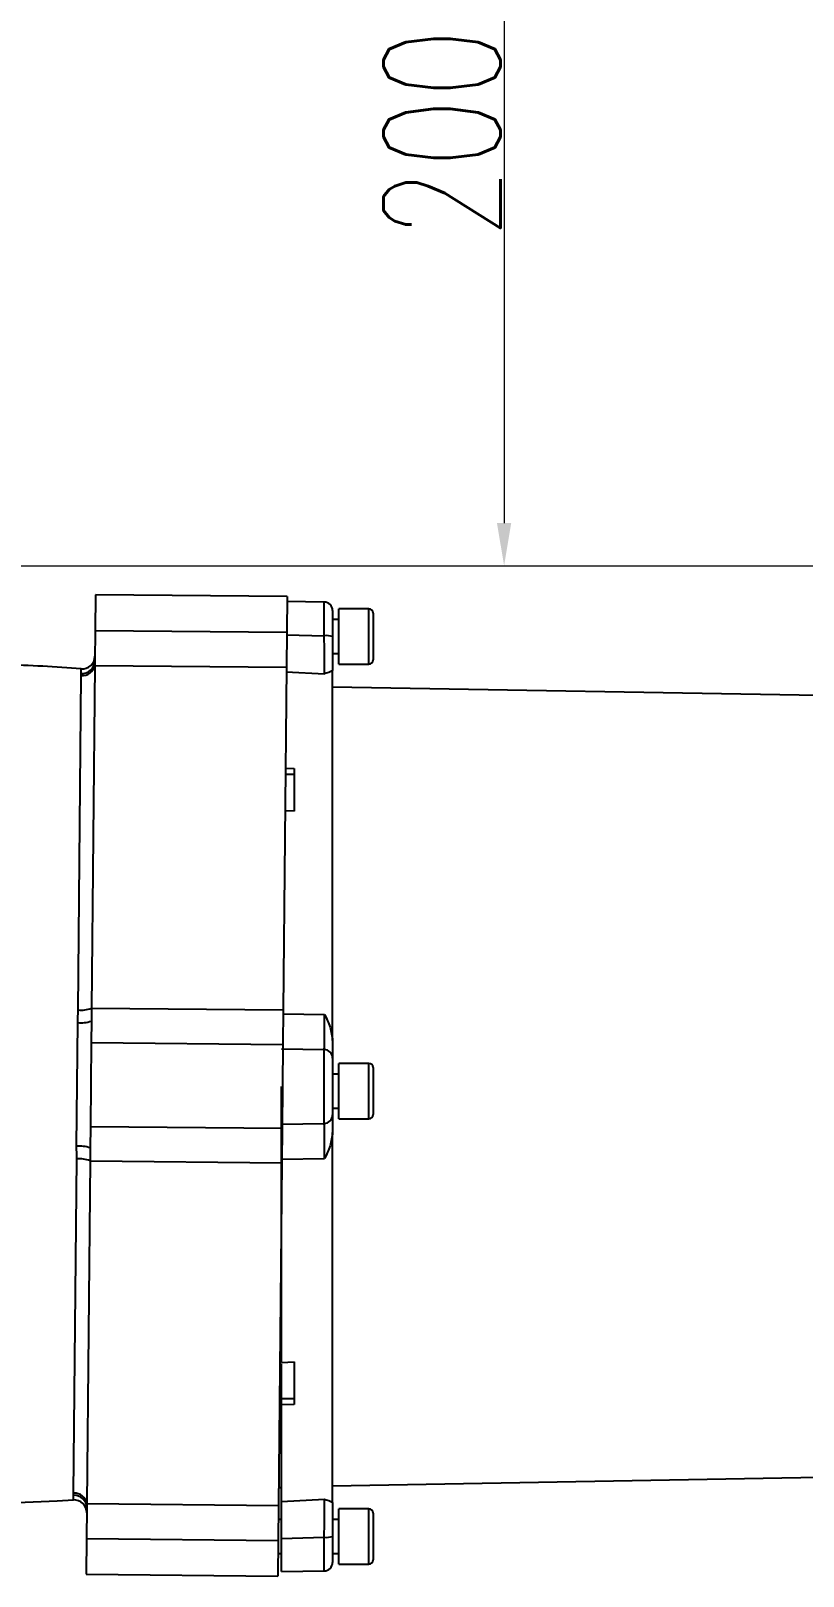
# Model space of a CAD drawing. Header units: millimetres. Extents: x 2055 to 5101, y 917 to 3070.
# Drawn here: x 3643.1 to 3824.4, y 1320.5 to 1683.2 of the extents above; entities that cross this region are included whole.
import ezdxf

# ---------------------------------------------------------------- set-up
doc = ezdxf.new("R2010")
doc.units = ezdxf.units.MM
doc.layers.add('AM_5', color=3, linetype='Continuous', lineweight=25)
doc.styles.add('SLDTEXTSTYLE1', font='txt.shx', dxfattribs={"width": 0.7, "bigfont": 'gbcbig.shx'})
doc.dimstyles.new('SLDDIMSTYLE12$0', dxfattribs={"dimtxt": 12, "dimasz": 10, "dimexe": 0, "dimexo": 0.0625, "dimgap": 0.875, "dimtad": 1, "dimdec": 1, "dimlfac": 1.8, "dimrnd": 1e-09, "dimzin": 12, "dimdsep": 46, "dimtxsty": 'SLDTEXTSTYLE1', "dimcen": 0.09, "dimdle": 8.16, "dimclrd": 3, "dimclre": 3, "dimadec": 0, "dimazin": 3, "dimtfac": 1, "dimtdec": 1, "dimtofl": 0, "dimtmove": 0, "dimatfit": 3, "dimfxl": 0, "dimfrac": 2, "dimtolj": 1, "dimlwd": 5, "dimlwe": 5, "dimarcsym": 0})

# ---------------------------------------------------------------- blocks, each defined once
blk = doc.blocks.new('*D67')
at = {"layer": 'AM_5', "color": 3, "lineweight": 5, "transparency": 16777216}
blk.add_line((3463.26, 1557.75), (3463.26, 1996.8), dxfattribs=at)
at = {"layer": 'AM_5', "color": 3, "linetype": 'Continuous', "lineweight": 5, "transparency": 16777216}
for p, q in [((3473.26, 1996.8), (3863.56, 1996.8)), ((3873.56, 1522.02), (3873.56, 1996.8))]:
    blk.add_line(p, q, dxfattribs=at)
at = {"layer": 'AM_5', "color": 3, "transparency": 16777216}
for points in [[(3473.26, 1998.46), (3473.26, 1995.13), (3463.26, 1996.8)], [(3863.56, 1998.46), (3863.56, 1995.13), (3873.56, 1996.8)]]:
    blk.add_solid(points, dxfattribs=at)
at = {"layer": 'Defpoints', "color": 0, "transparency": 16777216}
for p in [(3873.56, 1996.8), (3463.26, 1557.69), (3873.56, 1521.96)]:
    blk.add_point(p, dxfattribs=at)
at = {"layer": 'AM_5', "color": 0, "transparency": 16777216, "insert": (3668.41, 2011.39), "char_height": 12, "attachment_point": 5, "style": 'SLDTEXTSTYLE1'}
blk.add_mtext('\\A1;{\\H2.28571x;410}', dxfattribs=at)
blk = doc.blocks.new('*D71')
at = {"layer": 'AM_5', "color": 3, "lineweight": 5, "transparency": 16777216}
blk.add_line((3777.44, 1989.19), (3850.23, 1989.19), dxfattribs=at)
at = {"layer": 'AM_5', "color": 3, "linetype": 'Continuous', "lineweight": 5, "transparency": 16777216}
for p, q in [((3850.23, 1979.19), (3850.23, 1567.69)), ((3463.32, 1557.69), (3850.23, 1557.69))]:
    blk.add_line(p, q, dxfattribs=at)
at = {"layer": 'AM_5', "color": 3, "transparency": 16777216}
for points in [[(3848.56, 1979.19), (3851.89, 1979.19), (3850.23, 1989.19)], [(3848.56, 1567.69), (3851.89, 1567.69), (3850.23, 1557.69)]]:
    blk.add_solid(points, dxfattribs=at)
at = {"layer": 'Defpoints', "color": 0, "transparency": 16777216}
for p in [(3777.38, 1989.19), (3463.26, 1557.69), (3850.23, 1557.69)]:
    blk.add_point(p, dxfattribs=at)
at = {"layer": 'AM_5', "color": 0, "transparency": 16777216, "insert": (3835.64, 1800.84), "char_height": 12, "attachment_point": 5, "rotation": 90, "style": 'SLDTEXTSTYLE1'}
blk.add_mtext('\\A1;{\\H2.28571x;430}', dxfattribs=at)
blk = doc.blocks.new('*D72')
at = {"layer": 'AM_5', "color": 3, "lineweight": 5, "transparency": 16777216}
blk.add_line((3816.52, 1760.64), (3754.17, 1760.64), dxfattribs=at)
at = {"layer": 'AM_5', "color": 3, "linetype": 'Continuous', "lineweight": 5, "transparency": 16777216}
for p, q in [((3754.17, 1750.64), (3754.17, 1567.69)), ((3463.32, 1557.69), (3754.17, 1557.69))]:
    blk.add_line(p, q, dxfattribs=at)
at = {"layer": 'AM_5', "color": 3, "transparency": 16777216}
for points in [[(3752.5, 1750.64), (3755.84, 1750.64), (3754.17, 1760.64)], [(3752.5, 1567.69), (3755.84, 1567.69), (3754.17, 1557.69)]]:
    blk.add_solid(points, dxfattribs=at)
at = {"layer": 'Defpoints', "color": 0, "transparency": 16777216}
for p in [(3816.59, 1760.64), (3463.26, 1557.69), (3754.17, 1557.69)]:
    blk.add_point(p, dxfattribs=at)
at = {"layer": 'AM_5', "color": 0, "transparency": 16777216, "insert": (3739.58, 1659.16), "char_height": 12, "attachment_point": 5, "rotation": 90, "style": 'SLDTEXTSTYLE1'}
blk.add_mtext('\\A1;{\\H2.28571x;200}', dxfattribs=at)

msp = doc.modelspace()

# ---------------------------------------------------------------- linework, layer by layer
at = {"color": 7, "linetype": 'Continuous', "lineweight": 25}
for p, q in [((3658.201, 1550.868), (3658.124, 1542.495)), ((3703.199, 1550.451), (3658.201, 1550.868)), ((3703.199, 1550.451), (3703.122, 1542.079)), ((3711.945, 1549.151), (3703.189, 1549.304)), ((3711.945, 1541.256), (3711.945, 1549.151)), ((3722.39, 1547.565), (3715.39, 1547.565)), ((3715.39, 1534.565), (3715.39, 1547.565)), ((3722.39, 1534.565), (3722.39, 1547.565)), ((3723.39, 1546.565), (3723.39, 1535.565)), ((3658.124, 1542.495), (3658.057, 1535.31)), ((3658.124, 1542.495), (3703.122, 1542.079)), ((3703.122, 1542.079), (3703.046, 1533.852)), ((3715.39, 1545.065), (3713.91, 1545.065)), ((3703.116, 1541.476), (3711.945, 1541.256)), ((3713.91, 1537.065), (3715.39, 1537.065)), ((3715.39, 1534.565), (3722.39, 1534.565)), ((3654.139, 1453.408), (3654.865, 1531.883)), ((3654.821, 1532.381), (3654.831, 1533.467)), ((3658.048, 1534.268), (3657.303, 1453.818)), ((3658.048, 1534.268), (3703.046, 1533.852)), ((3703.046, 1533.852), (3702.301, 1453.402)), ((3703.036, 1532.798), (3712.014, 1532.339)), ((3843.436, 1526.915), (3713.91, 1529.176)), ((3702.826, 1510.151), (3704.91, 1510.073)), ((3704.91, 1508.65), (3702.813, 1508.65)), ((3704.91, 1500.078), (3702.734, 1500.159)), ((3657.303, 1453.818), (3702.301, 1453.402)), ((3702.301, 1453.402), (3702.226, 1445.325)), ((3702.292, 1452.459), (3712.014, 1452.344)), ((3653.794, 1421.406), (3654.063, 1450.439)), ((3657.227, 1450.775), (3657.276, 1450.854)), ((3657.276, 1450.854), (3657.228, 1445.742)), ((3657.228, 1445.742), (3657.046, 1426.043)), ((3657.228, 1445.742), (3702.226, 1445.325)), ((3701.91, 1444.261), (3711.945, 1444.112)), ((3702.226, 1445.325), (3702.044, 1425.627)), ((3711.945, 1426.759), (3711.945, 1444.112)), ((3722.39, 1440.862), (3715.39, 1440.862)), ((3715.39, 1427.862), (3715.39, 1440.862)), ((3722.39, 1427.862), (3722.39, 1440.862)), ((3715.39, 1438.362), (3713.91, 1438.362)), ((3723.39, 1439.862), (3723.39, 1428.862)), ((3713.91, 1430.362), (3715.39, 1430.362)), ((3657.046, 1426.043), (3656.999, 1420.931)), ((3657.046, 1426.043), (3702.044, 1425.627)), ((3701.91, 1426.61), (3711.945, 1426.759)), ((3702.044, 1425.627), (3701.969, 1417.55)), ((3715.39, 1427.862), (3722.39, 1427.862)), ((3653.089, 1339.961), (3653.815, 1418.436)), ((3656.952, 1421.011), (3656.999, 1420.931)), ((3701.91, 1418.408), (3712.014, 1418.527)), ((3656.971, 1417.967), (3656.227, 1337.517)), ((3656.971, 1417.967), (3701.969, 1417.55)), ((3701.969, 1417.55), (3701.225, 1337.1)), ((3701.746, 1393.426), (3701.91, 1393.392)), ((3701.91, 1396.385), (3701.774, 1396.414)), ((3701.91, 1370.681), (3704.91, 1370.793)), ((3701.91, 1362.221), (3704.91, 1362.221)), ((3701.91, 1360.686), (3701.91, 1362.221)), ((3704.91, 1360.798), (3701.91, 1360.686)), ((3713.91, 1341.695), (3843.436, 1343.956)), ((3653.026, 1338.378), (3653.036, 1339.464)), ((3701.264, 1341.297), (3701.91, 1341.281)), ((3701.91, 1338.016), (3712.014, 1338.533)), ((3656.217, 1336.475), (3656.151, 1329.29)), ((3656.227, 1337.517), (3701.225, 1337.1)), ((3701.225, 1337.1), (3701.149, 1328.873)), ((3722.39, 1336.306), (3715.39, 1336.306)), ((3715.39, 1329.806), (3715.39, 1336.306)), ((3722.39, 1329.806), (3722.39, 1336.306)), ((3723.39, 1335.306), (3723.39, 1329.806)), ((3701.91, 1333.806), (3701.194, 1333.806)), ((3715.39, 1333.806), (3713.91, 1333.806)), ((3656.151, 1329.29), (3656.073, 1320.918)), ((3656.151, 1329.29), (3701.149, 1328.873)), ((3701.149, 1328.873), (3701.071, 1320.501)), ((3701.91, 1329.365), (3711.945, 1329.615)), ((3711.945, 1321.72), (3711.945, 1329.615)), ((3715.39, 1323.306), (3715.39, 1329.806)), ((3722.39, 1323.306), (3722.39, 1329.806)), ((3723.39, 1329.806), (3723.39, 1324.306)), ((3701.12, 1325.806), (3701.91, 1325.806)), ((3713.91, 1325.806), (3715.39, 1325.806)), ((3656.073, 1320.918), (3701.071, 1320.501)), ((3701.91, 1321.545), (3711.945, 1321.72)), ((3715.39, 1323.306), (3722.39, 1323.306))]:
    msp.add_line(p, q, dxfattribs=at)
for centre, radius, start, end in [((3711.91, 1547.151), 2, 0, 89), ((3722.39, 1546.565), 1, 0, 90), ((3712.426, 1535.927), 5.35, 73.8962, 95.15834), ((3625.598, 1163.552), 371.068, 85.48139, 88.26805), ((3655.072, 1535.356), 2.986, 265.19411, 359.11726), ((3655.068, 1536.458), 3, 265.48139, 359.46975), ((3722.39, 1535.565), 1, 270, 0), ((3655.117, 1534.863), 2.991, 265.17255, 348.53459), ((3654.864, 1460.217), 6.848, 263.92272, 290.86986), ((3654.876, 1457.833), 7.439, 263.72539, 288.42263), ((3711.914, 1442.117), 1.995, 0.12484, 89.13021), ((3722.39, 1439.862), 1, 0, 90), ((3711.914, 1428.754), 1.995, 270.86979, 359.87516), ((3722.39, 1428.862), 1, 270, 0), ((3654.47, 1413.997), 7.439, 70.517, 95.21406), ((3654.414, 1411.615), 6.848, 68.06964, 95.01678), ((3630.644, 1708.77), 371.068, 254.81724, 273.45811), ((3653.231, 1336.484), 2.986, 359.82225, 93.74539), ((3653.285, 1336.977), 2.991, 10.40491, 93.76695), ((3653.207, 1335.383), 3, 359.46975, 93.45811), ((3722.39, 1335.306), 1, 0, 90), ((3712.426, 1334.944), 5.35, 264.84166, 286.1038), ((3722.39, 1324.306), 1, 270, 0), ((3711.91, 1323.72), 2, 271, 0)]:
    msp.add_arc(centre, radius, start, end, dxfattribs=at)
for points, knots in [([(3713.91, 1547.151), (3713.91, 1547.068), (3713.91, 1546.896), (3713.91, 1545.513), (3713.91, 1543.484), (3713.91, 1541.854), (3713.91, 1541.068)], [0, 0, 0, 0, 0.2412869, 0.5, 0.7587131, 1, 1, 1, 1]), ([(3712.014, 1532.339), (3712.014, 1532.614), (3712.013, 1532.984), (3712.007, 1533.939), (3712.003, 1534.617), (3711.998, 1535.433), (3711.988, 1536.451), (3711.975, 1537.762), (3711.962, 1539.392), (3711.95, 1540.615), (3711.945, 1541.256)], [0, 0, 0, 0, 0.2442906, 0.329037, 0.4144904, 0.500125, 0.5979935, 0.7157718, 0.8510735, 1, 1, 1, 1]), ([(3713.91, 1541.068), (3713.91, 1540.308), (3713.91, 1538.793), (3713.91, 1536.665), (3713.91, 1534.708), (3713.91, 1533.643), (3713.91, 1533.109)], [0, 0, 0, 0, 0.2507669, 0.5000113, 0.749245, 1, 1, 1, 1]), ([(3658.057, 1535.31), (3658.056, 1535.193), (3658.054, 1534.896), (3658.05, 1534.524), (3658.048, 1534.354), (3658.048, 1534.268)], [0, 0, 0, 0, 0.2461834, 0.6204204, 1, 1, 1, 1]), ([(3654.865, 1531.883), (3654.858, 1531.982), (3654.844, 1532.159), (3654.828, 1532.313), (3654.821, 1532.381)], [0, 0, 0, 0, 0.55999703, 1, 1, 1, 1]), ([(3713.91, 1533.109), (3713.764, 1532.989), (3713.471, 1532.748), (3712.502, 1532.475), (3712.014, 1532.339)], [0, 0, 0, 0, 0.4975573, 1, 1, 1, 1]), ([(3654.063, 1450.439), (3654.079, 1450.994), (3654.109, 1451.985), (3654.13, 1452.973), (3654.139, 1453.408)], [0, 0, 0, 0, 0.5599962, 1, 1, 1, 1]), ([(3657.303, 1453.818), (3657.298, 1453.312), (3657.291, 1452.546), (3657.282, 1451.567), (3657.278, 1451.092), (3657.276, 1450.854)], [0, 0, 0, 0, 0.4935547, 0.7459691, 1, 1, 1, 1]), ([(3711.945, 1444.112), (3711.95, 1444.209), (3711.962, 1444.393), (3711.974, 1444.995), (3711.984, 1445.61), (3711.992, 1446.152), (3712.003, 1447.247), (3712.012, 1449.206), (3712.014, 1451.313), (3712.014, 1452.344)], [0, 0, 0, 0, 0.1490594, 0.2844868, 0.3652537, 0.4374076, 0.5004523, 0.7554677, 1, 1, 1, 1]), ([(3712.014, 1452.344), (3712.502, 1451.373), (3713.471, 1449.44), (3713.764, 1447.293), (3713.91, 1446.225)], [0, 0, 0, 0, 0.50244267, 1, 1, 1, 1]), ([(3713.91, 1446.225), (3713.91, 1445.673), (3713.91, 1444.571), (3713.91, 1443.351), (3713.91, 1442.465), (3713.91, 1442.236), (3713.91, 1442.121)], [0, 0, 0, 0, 0.250755, 0.4999887, 0.7492331, 1, 1, 1, 1]), ([(3713.91, 1442.121), (3713.91, 1441.964), (3713.91, 1441.637), (3713.91, 1440.055), (3713.91, 1437.887), (3713.91, 1436.233), (3713.91, 1435.436)], [0, 0, 0, 0, 0.2412869, 0.5, 0.7587131, 1, 1, 1, 1]), ([(3713.91, 1435.436), (3713.91, 1434.638), (3713.91, 1432.984), (3713.91, 1430.816), (3713.91, 1429.235), (3713.91, 1428.908), (3713.91, 1428.75)], [0, 0, 0, 0, 0.2412869, 0.5, 0.7587131, 1, 1, 1, 1]), ([(3701.91, 1418.408), (3701.91, 1419.44), (3701.91, 1421.502), (3701.91, 1424.046), (3701.91, 1425.927), (3701.91, 1426.382), (3701.91, 1426.61)], [0, 0, 0, 0, 0.2500466, 0.4994486, 0.7493959, 1, 1, 1, 1]), ([(3712.014, 1418.527), (3712.014, 1419.561), (3712.013, 1420.954), (3712.007, 1422.488), (3712.003, 1423.368), (3711.998, 1424.207), (3711.988, 1425.033), (3711.975, 1425.816), (3711.962, 1426.478), (3711.95, 1426.662), (3711.945, 1426.759)], [0, 0, 0, 0, 0.2442906, 0.329037, 0.4144904, 0.500125, 0.5979935, 0.7157718, 0.8510735, 1, 1, 1, 1]), ([(3713.91, 1428.75), (3713.91, 1428.635), (3713.91, 1428.406), (3713.91, 1427.52), (3713.91, 1426.3), (3713.91, 1425.199), (3713.91, 1424.646)], [0, 0, 0, 0, 0.2507669, 0.5000113, 0.749245, 1, 1, 1, 1]), ([(3713.91, 1424.646), (3713.764, 1423.578), (3713.471, 1421.432), (3712.502, 1419.498), (3712.014, 1418.527)], [0, 0, 0, 0, 0.4975573, 1, 1, 1, 1]), ([(3653.815, 1418.436), (3653.812, 1418.989), (3653.806, 1419.978), (3653.798, 1420.969), (3653.794, 1421.406)], [0, 0, 0, 0, 0.559997, 1, 1, 1, 1]), ([(3656.999, 1420.931), (3656.997, 1420.7), (3656.991, 1420.119), (3656.982, 1419.132), (3656.975, 1418.357), (3656.971, 1417.967)], [0, 0, 0, 0, 0.2461834, 0.6204204, 1, 1, 1, 1]), ([(3701.91, 1362.221), (3701.91, 1363.789), (3701.91, 1366.354), (3701.91, 1369.218), (3701.91, 1370.331)], [0, 0, 0, 0, 0.6111951, 1, 1, 1, 1]), ([(3653.036, 1339.464), (3653.048, 1339.551), (3653.069, 1339.706), (3653.083, 1339.883), (3653.089, 1339.961)], [0, 0, 0, 0, 0.5599962, 1, 1, 1, 1]), ([(3711.945, 1329.615), (3711.95, 1330.256), (3711.962, 1331.479), (3711.974, 1332.959), (3711.984, 1334.048), (3711.992, 1334.814), (3712.003, 1336.101), (3712.012, 1337.681), (3712.014, 1338.253), (3712.014, 1338.533)], [0, 0, 0, 0, 0.1490594, 0.2844868, 0.3652537, 0.4374076, 0.5004523, 0.7554677, 1, 1, 1, 1]), ([(3712.014, 1338.533), (3712.502, 1338.396), (3713.471, 1338.123), (3713.764, 1337.882), (3713.91, 1337.762)], [0, 0, 0, 0, 0.5024427, 1, 1, 1, 1]), ([(3656.227, 1337.517), (3656.226, 1337.401), (3656.224, 1337.226), (3656.221, 1336.838), (3656.218, 1336.596), (3656.217, 1336.475)], [0, 0, 0, 0, 0.49355474, 0.74596906, 1, 1, 1, 1]), ([(3701.91, 1329.365), (3701.91, 1330.411), (3701.91, 1332.499), (3701.91, 1335.148), (3701.91, 1337.169), (3701.91, 1337.733), (3701.91, 1338.016)], [0, 0, 0, 0, 0.2500652, 0.4994456, 0.7493864, 1, 1, 1, 1]), ([(3713.91, 1337.762), (3713.91, 1337.228), (3713.91, 1336.163), (3713.91, 1334.206), (3713.91, 1332.078), (3713.91, 1330.563), (3713.91, 1329.803)], [0, 0, 0, 0, 0.250755, 0.4999887, 0.7492331, 1, 1, 1, 1]), ([(3713.91, 1329.803), (3713.91, 1329.017), (3713.91, 1327.387), (3713.91, 1325.358), (3713.91, 1323.975), (3713.91, 1323.803), (3713.91, 1323.72)], [0, 0, 0, 0, 0.2412869, 0.5, 0.7587131, 1, 1, 1, 1])]:
    msp.add_open_spline(points, degree=3, knots=knots, dxfattribs=at)
for points in [[(3713.91, 1446.225), (3713.91, 1449.877), (3713.91, 1457.18), (3713.91, 1467.823), (3713.91, 1478.066), (3713.91, 1487.767), (3713.91, 1496.806), (3713.91, 1505.068), (3713.91, 1512.449), (3713.91, 1518.854), (3713.91, 1524.209), (3713.91, 1528.417), (3713.91, 1531.537), (3713.91, 1532.585), (3713.91, 1533.109)], [(3704.91, 1510.073), (3704.91, 1508.497), (3704.91, 1505.344), (3704.91, 1501.834), (3704.91, 1500.078)], [(3701.91, 1426.61), (3701.91, 1426.852), (3701.91, 1427.336), (3701.91, 1429.423), (3701.91, 1432.209), (3701.91, 1434.36), (3701.91, 1435.436)], [(3713.91, 1337.762), (3713.91, 1338.286), (3713.91, 1339.334), (3713.91, 1342.454), (3713.91, 1346.662), (3713.91, 1352.017), (3713.91, 1358.422), (3713.91, 1365.803), (3713.91, 1374.065), (3713.91, 1383.104), (3713.91, 1392.805), (3713.91, 1403.048), (3713.91, 1413.691), (3713.91, 1420.994), (3713.91, 1424.646)], [(3701.91, 1370.681), (3701.91, 1372.978), (3701.91, 1377.571), (3701.91, 1385.072), (3701.91, 1392.943), (3701.91, 1401.172), (3701.91, 1409.666), (3701.91, 1415.494), (3701.91, 1418.408)], [(3704.91, 1370.793), (3704.91, 1369.038), (3704.91, 1365.527), (3704.91, 1362.374), (3704.91, 1360.798)], [(3701.91, 1338.016), (3701.91, 1338.604), (3701.91, 1339.779), (3701.91, 1342.532), (3701.91, 1345.979), (3701.91, 1350.18), (3701.91, 1355.025), (3701.91, 1358.799), (3701.91, 1360.686)], [(3701.91, 1321.545), (3701.91, 1321.659), (3701.91, 1321.886), (3701.91, 1323.65), (3701.91, 1326.203), (3701.91, 1328.311), (3701.91, 1329.365)]]:
    msp.add_open_spline(points, degree=3, dxfattribs=at)

# ---------------------------------------------------------------- dimensions: what is measured, and where the dimension line sits
at = {"layer": 'AM_5'}
dim = msp.add_linear_dim(base=(3873.559, 1996.798), p1=(3463.256, 1557.692), p2=(3873.559, 1521.96), text='{\\H2.28571x;410}', dimstyle='SLDDIMSTYLE12$0', override={"dimlfac": 1}, dxfattribs=at)
dim.commit()
dim.dimension.update_dxf_attribs({"geometry": '*D67', "text_midpoint": (3668.408, 1996.798), "dimtype": 160})
for base, p1, text, picture, middle in [((3850.225, 1557.692), (3777.381, 1989.192), '{\\H2.28571x;430}', '*D71', (3850.225, 1800.836)), ((3754.169, 1557.692), (3816.587, 1760.635), '{\\H2.28571x;200}', '*D72', (3754.169, 1659.164))]:
    dim = msp.add_linear_dim(base=base, p1=p1, p2=(3463.256, 1557.692), angle=90, text=text, dimstyle='SLDDIMSTYLE12$0', override={"dimlfac": 1}, dxfattribs=at)
    dim.commit()
    dim.dimension.update_dxf_attribs({"geometry": picture, "text_midpoint": middle, "dimtype": 160})

doc.saveas('drawing.dxf')
